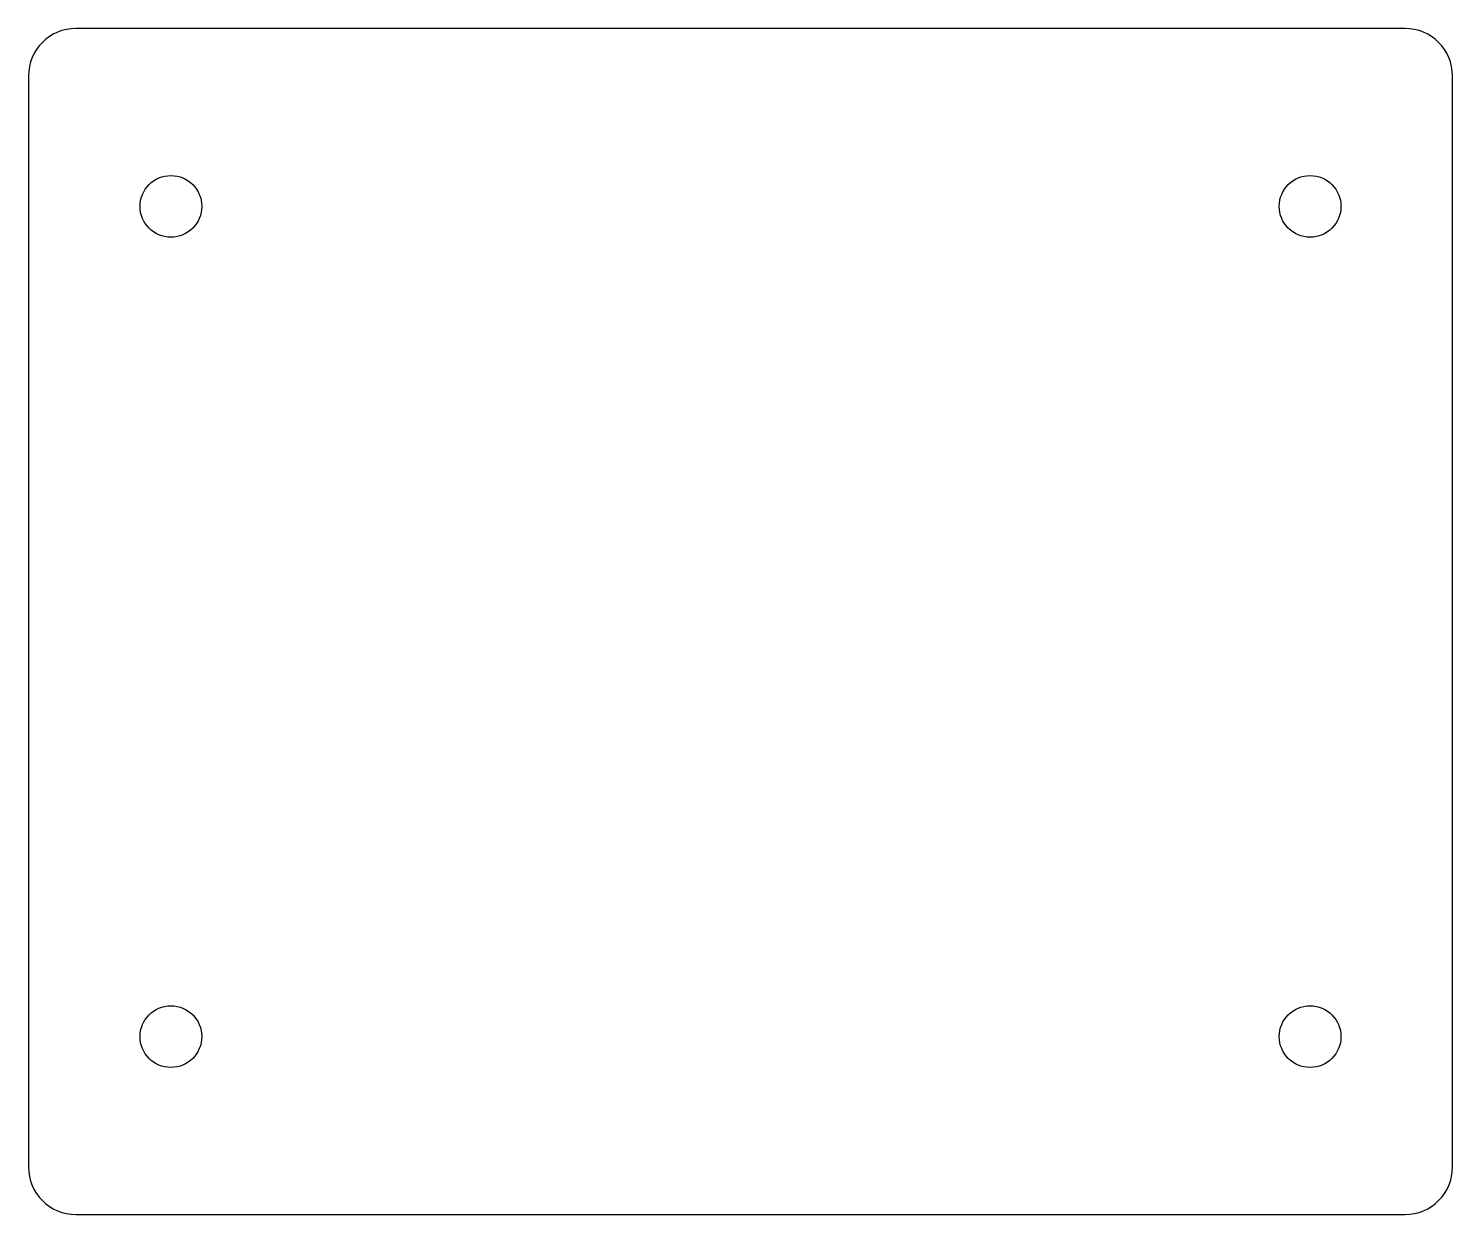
# Model space of a CAD drawing. Header units: inches. Extents: x 0 to 6, y 0 to 5.
import ezdxf

# ---------------------------------------------------------------- set-up
doc = ezdxf.new("R2010")
doc.units = ezdxf.units.IN
doc.layers.get('0').update_dxf_attribs({"linetype": 'CONTINUOUS'})

msp = doc.modelspace()

# ---------------------------------------------------------------- linework, layer by layer
for p, q in [((5.8, 5), (0.2, 5)), ((0, 4.8), (0, 0.2)), ((6, 0.2), (6, 4.8)), ((0.2, 0), (5.8, 0))]:
    msp.add_line(p, q)
for centre in [(0.6, 4.25), (5.4, 4.25), (0.6, 0.75), (5.4, 0.75)]:
    msp.add_circle(centre, 0.13)
for centre, start, end in [((0.2, 4.8), 90, 180), ((5.8, 4.8), 0, 90), ((0.2, 0.2), 180, 270), ((5.8, 0.2), 270, 360)]:
    msp.add_arc(centre, 0.2, start, end)

doc.saveas('drawing.dxf')
